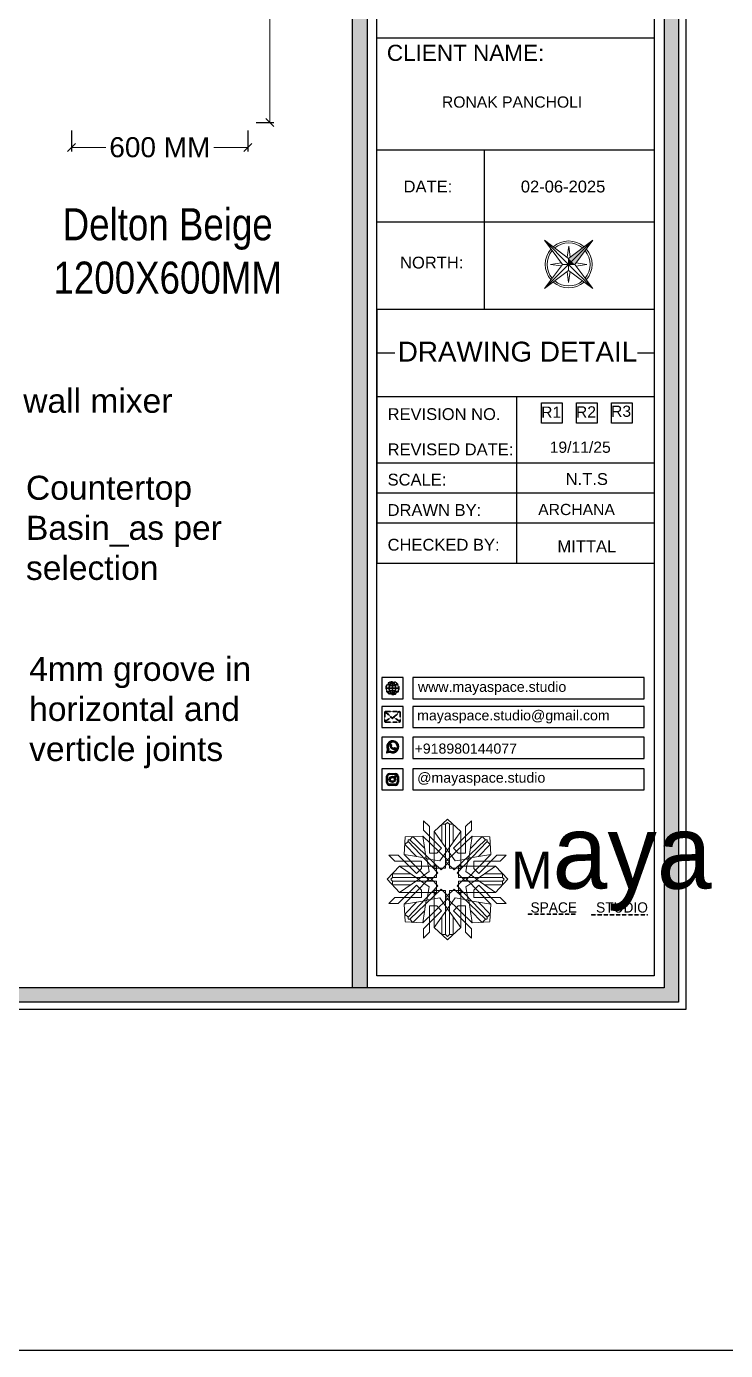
# Model space of a CAD drawing. Header units: millimetres. Extents: x 56222 to 3066687, y -650199 to -121287.
# Drawn here: x 149274.4 to 149361.6, y -184752.7 to -184587.4 of the extents above; entities that cross this region are included whole.
import ezdxf
from ezdxf.enums import TextEntityAlignment as Align

# ---------------------------------------------------------------- set-up
doc = ezdxf.new("R2010")
doc.units = ezdxf.units.MM
doc.header["$MEASUREMENT"] = 0
doc.header["$PDMODE"] = 35
doc.linetypes.add('DASHEDX2', pattern=[1.5, 1, -0.5])
doc.layers.get('Defpoints').update_dxf_attribs({"color": 220})
for name, color, linetype, lineweight in [('dim05', 1, 'Continuous', 13), ('Dimension', 10, 'DASHEDX2', 20), ('FIRST FLOOR ( TEXT )', 7, 'Continuous', 9), ('LABALLING', 1, 'Continuous', 25), ('NAME PLATE', 7, 'Continuous', 25), ('title block', 7, 'Continuous', 9), ('wall', 7, 'Continuous', 30), ('XX~SLAB ( BEAM )~ ( DIM )', 7, 'Continuous', 9)]:
    doc.layers.add(name, color=color, linetype=linetype, lineweight=lineweight)
doc.styles.add('Arial', font='arial.ttf')
doc.styles.add('KATHA', font='swissc.ttf')
doc.styles.get("Standard").update_dxf_attribs({"font": 'arial.ttf', "height": 6})
doc.dimstyles.new('ISO-25', dxfattribs={"dimtxt": 2.5, "dimasz": 1, "dimexe": 0.5, "dimexo": 1, "dimtad": 0, "dimdec": 1, "dimlunit": 4, "dimtxsty": 'Standard', "dimblk": 'OBLIQUE', "dimcen": 2.5, "dimclrd": 1, "dimclre": 1, "dimclrt": 5, "dimadec": 0, "dimazin": 0, "dimtfac": 1, "dimtdec": 1, "dimtmove": 0, "dimatfit": 3, "dimfxl": 1, "dimlwd": -1, "dimarcsym": 0})

# ---------------------------------------------------------------- blocks, each defined once
blk = doc.blocks.new('FSFSF')
at = {"color": 42, "lineweight": 5, "true_color": 0xe0ac11}
for p, q in [((28600.03, 143.51), (28600.03, 140.16)), ((28602.15, 141.41), (28600.03, 143.51)), ((28602.15, 141.41), (28602.15, 131.95)), ((28603.86, 139.69), (28608.58, 144.08)), ((28607.9, 142.22), (28606.58, 142.22)), ((28606.58, 142.22), (28606.58, 135.84)), ((28607.9, 142.22), (28608.58, 142.85)), ((28607.9, 142.22), (28607.9, 126.58)), ((28613.31, 139.69), (28608.58, 144.08)), ((28609.27, 142.22), (28608.59, 142.85)), ((28609.27, 142.22), (28609.27, 126.58)), ((28609.27, 142.22), (28610.59, 142.22)), ((28610.59, 142.22), (28610.59, 135.84)), ((28615.02, 141.41), (28617.14, 143.51)), ((28615.02, 141.41), (28615.02, 131.95)), ((28617.14, 143.51), (28617.14, 140.16)), ((28593.19, 131.45), (28593.54, 137.71)), ((28599.8, 138.06), (28593.54, 137.71)), ((28595.12, 136.69), (28594.53, 136.69)), ((28594.56, 136.12), (28594.56, 136.71)), ((28596.24, 137.86), (28595.12, 136.69)), ((28606.27, 126.08), (28595.12, 136.69)), ((28596.24, 137.86), (28600.47, 133.65)), ((28601.03, 130), (28599.8, 138.06)), ((28599.8, 138.05), (28608.58, 129.56)), ((28606.47, 133.76), (28600.03, 140.16)), ((28603.86, 126.58), (28603.86, 139.69)), ((28603.86, 139.69), (28608.58, 133.02)), ((28613.31, 139.69), (28608.59, 133.02)), ((28617.37, 138.05), (28608.59, 129.56)), ((28610.7, 133.76), (28617.14, 140.16)), ((28610.9, 126.08), (28622.05, 136.69)), ((28613.31, 126.58), (28613.31, 139.69)), ((28616.14, 130), (28617.37, 138.06)), ((28620.93, 137.86), (28616.7, 133.65)), ((28617.37, 138.06), (28623.63, 137.71)), ((28620.93, 137.86), (28622.05, 136.69)), ((28622.05, 136.69), (28622.64, 136.69)), ((28622.62, 136.12), (28622.62, 136.71)), ((28624, 131.45), (28623.65, 137.71)), ((28593.39, 135), (28594.56, 136.12)), ((28593.39, 135), (28597.6, 130.78)), ((28605.17, 124.98), (28594.56, 136.12)), ((28604.75, 131.95), (28602.15, 131.95)), ((28606.47, 133.76), (28604.75, 131.95)), ((28605.86, 129.18), (28608.58, 133.02)), ((28611.31, 129.18), (28608.59, 133.02)), ((28610.7, 133.76), (28612.42, 131.95)), ((28612.02, 124.98), (28622.62, 136.12)), ((28612.42, 131.95), (28615.02, 131.95)), ((28623.8, 135), (28619.59, 130.78)), ((28623.8, 135), (28622.62, 136.12)), ((28591.56, 127.39), (28587.17, 122.66)), ((28587.73, 131.22), (28591.08, 131.22)), ((28589.84, 129.1), (28587.73, 131.22)), ((28589.84, 129.1), (28599.29, 129.1)), ((28597.49, 124.78), (28591.08, 131.22)), ((28604.66, 127.39), (28591.56, 127.39)), ((28591.56, 127.39), (28598.23, 122.67)), ((28593.19, 131.45), (28601.69, 122.67)), ((28601.25, 130.22), (28593.19, 131.45)), ((28599.29, 126.5), (28599.29, 129.1)), ((28605.86, 129.18), (28601.03, 130)), ((28602.07, 125.39), (28601.25, 130.22)), ((28603.68, 126.54), (28603.68, 127.39)), ((28604.71, 127.57), (28603.86, 127.57)), ((28604.66, 123.35), (28604.66, 127.39)), ((28604.7, 126.58), (28604.71, 127.57)), ((28606.27, 126.08), (28608.58, 128.27)), ((28607.9, 128.92), (28608.58, 129.56)), ((28607.9, 128.92), (28608.58, 128.27)), ((28609.27, 128.92), (28608.59, 129.56)), ((28609.27, 128.92), (28608.59, 128.27)), ((28610.9, 126.08), (28608.59, 128.27)), ((28611.31, 129.18), (28616.14, 130)), ((28612.46, 126.58), (28612.46, 127.57)), ((28612.46, 127.57), (28613.31, 127.57)), ((28612.52, 123.35), (28612.52, 127.39)), ((28612.52, 127.39), (28625.63, 127.39)), ((28613.51, 126.54), (28613.51, 127.39)), ((28615.12, 125.39), (28615.94, 130.22)), ((28623.99, 131.45), (28615.5, 122.67)), ((28615.94, 130.22), (28624, 131.45)), ((28627.34, 129.1), (28617.89, 129.1)), ((28617.89, 126.5), (28617.89, 129.1)), ((28625.63, 127.39), (28618.96, 122.67)), ((28619.7, 124.78), (28626.1, 131.22)), ((28625.63, 127.39), (28630.02, 122.66)), ((28629.45, 131.22), (28626.1, 131.22)), ((28627.34, 129.1), (28629.45, 131.22)), ((28591.56, 117.94), (28587.17, 122.66)), ((28589.03, 123.35), (28588.4, 122.67)), ((28589.03, 121.98), (28588.4, 122.65)), ((28589.03, 123.35), (28589.03, 124.67)), ((28589.03, 124.67), (28595.4, 124.67)), ((28589.03, 123.35), (28604.66, 123.35)), ((28591.56, 117.94), (28598.23, 122.65)), ((28593.19, 113.88), (28601.69, 122.65)), ((28597.49, 124.78), (28599.29, 126.5)), ((28602.07, 125.39), (28598.23, 122.67)), ((28602.07, 119.94), (28598.23, 122.65)), ((28602.33, 123.35), (28601.69, 122.67)), ((28602.33, 121.98), (28601.69, 122.65)), ((28602.33, 123.35), (28602.97, 122.67)), ((28602.33, 121.98), (28602.97, 122.65)), ((28605.17, 124.98), (28602.97, 122.67)), ((28605.17, 120.35), (28602.97, 122.65)), ((28604.66, 126.54), (28603.68, 126.54)), ((28607.9, 126.58), (28603.86, 126.58)), ((28609.27, 126.58), (28613.31, 126.58)), ((28612.02, 124.98), (28614.21, 122.67)), ((28612.02, 120.35), (28614.21, 122.65)), ((28612.52, 126.54), (28613.51, 126.54)), ((28628.16, 123.35), (28612.52, 123.35)), ((28614.85, 123.35), (28614.21, 122.67)), ((28614.85, 121.98), (28614.21, 122.65)), ((28614.85, 123.35), (28615.5, 122.67)), ((28614.85, 121.98), (28615.5, 122.65)), ((28615.12, 125.39), (28618.96, 122.67)), ((28615.12, 119.94), (28618.96, 122.65)), ((28623.99, 113.88), (28615.5, 122.65)), ((28619.7, 124.78), (28617.89, 126.5)), ((28625.63, 117.94), (28618.96, 122.65)), ((28628.16, 124.67), (28621.78, 124.67)), ((28625.63, 117.94), (28630.02, 122.66)), ((28628.16, 123.35), (28628.16, 124.67)), ((28628.16, 123.35), (28628.78, 122.67)), ((28628.16, 121.98), (28628.78, 122.65)), ((28589.03, 121.98), (28604.66, 121.98)), ((28589.03, 121.98), (28589.03, 120.66)), ((28589.03, 120.66), (28595.4, 120.66)), ((28597.49, 120.54), (28591.08, 114.11)), ((28604.66, 117.94), (28591.56, 117.94)), ((28605.17, 120.35), (28594.56, 109.2)), ((28606.27, 119.15), (28595.12, 108.54)), ((28597.49, 120.54), (28599.29, 118.83)), ((28599.29, 118.83), (28599.29, 116.23)), ((28602.07, 119.94), (28601.25, 115.1)), ((28604.66, 118.78), (28603.68, 118.78)), ((28603.68, 118.78), (28603.68, 117.94)), ((28607.9, 118.65), (28603.86, 118.65)), ((28603.86, 118.65), (28603.86, 105.54)), ((28604.66, 121.98), (28604.66, 117.94)), ((28604.7, 118.65), (28604.71, 117.66)), ((28606.27, 119.15), (28608.58, 116.96)), ((28607.9, 103.01), (28607.9, 118.65)), ((28610.9, 119.15), (28608.59, 116.96)), ((28609.27, 118.65), (28613.31, 118.65)), ((28609.27, 103.01), (28609.27, 118.65)), ((28610.9, 119.15), (28622.05, 108.54)), ((28612.02, 120.35), (28622.62, 109.2)), ((28612.46, 118.65), (28612.46, 117.66)), ((28612.52, 121.98), (28612.52, 117.94)), ((28628.16, 121.98), (28612.52, 121.98)), ((28612.52, 118.78), (28613.51, 118.78)), ((28612.52, 117.94), (28625.63, 117.94)), ((28613.31, 118.65), (28613.31, 105.54)), ((28613.51, 118.78), (28613.51, 117.94)), ((28615.12, 119.94), (28615.94, 115.1)), ((28619.7, 120.54), (28617.89, 118.83)), ((28617.89, 118.83), (28617.89, 116.23)), ((28619.7, 120.54), (28626.1, 114.11)), ((28628.16, 120.66), (28621.78, 120.66)), ((28628.16, 121.98), (28628.16, 120.66)), ((28589.84, 116.23), (28587.73, 114.11)), ((28587.73, 114.11), (28591.08, 114.11)), ((28589.84, 116.23), (28599.29, 116.23)), ((28601.25, 115.1), (28593.19, 113.87)), ((28593.19, 113.87), (28593.54, 107.62)), ((28593.39, 110.32), (28597.6, 114.55)), ((28599.8, 107.17), (28608.58, 115.67)), ((28601.03, 115.23), (28599.8, 107.17)), ((28605.86, 116.05), (28601.03, 115.23)), ((28602.15, 103.82), (28602.15, 113.27)), ((28604.75, 113.27), (28602.15, 113.27)), ((28604.71, 117.66), (28603.86, 117.66)), ((28606.47, 111.47), (28604.75, 113.27)), ((28605.86, 116.05), (28608.58, 112.21)), ((28607.9, 116.31), (28608.58, 116.96)), ((28607.9, 116.31), (28608.58, 115.67)), ((28609.27, 116.31), (28608.59, 116.96)), ((28609.27, 116.31), (28608.59, 115.67)), ((28611.31, 116.05), (28608.59, 112.21)), ((28617.37, 107.17), (28608.59, 115.67)), ((28610.7, 111.47), (28612.42, 113.27)), ((28611.31, 116.05), (28616.14, 115.23)), ((28612.42, 113.27), (28615.02, 113.27)), ((28612.46, 117.66), (28613.31, 117.66)), ((28615.02, 103.82), (28615.02, 113.27)), ((28615.94, 115.1), (28624, 113.87)), ((28616.14, 115.23), (28617.37, 107.17)), ((28627.34, 116.23), (28617.89, 116.23)), ((28623.8, 110.32), (28619.59, 114.55)), ((28624, 113.87), (28623.65, 107.62)), ((28629.45, 114.11), (28626.1, 114.11)), ((28627.34, 116.23), (28629.45, 114.11)), ((28593.39, 110.32), (28594.56, 109.2)), ((28595.12, 108.54), (28594.53, 108.54)), ((28594.56, 109.2), (28594.56, 108.61)), ((28596.24, 107.37), (28595.12, 108.54)), ((28596.24, 107.37), (28600.47, 111.58)), ((28606.47, 111.47), (28600.03, 105.07)), ((28603.86, 105.54), (28608.58, 112.21)), ((28606.58, 103.01), (28606.58, 109.38)), ((28613.31, 105.54), (28608.59, 112.21)), ((28610.59, 103.01), (28610.59, 109.38)), ((28610.7, 111.47), (28617.14, 105.07)), ((28620.93, 107.37), (28616.7, 111.58)), ((28620.93, 107.37), (28622.05, 108.54)), ((28622.05, 108.54), (28622.64, 108.54)), ((28623.8, 110.32), (28622.62, 109.2)), ((28622.62, 109.2), (28622.62, 108.61)), ((28599.8, 107.17), (28593.54, 107.52)), ((28600.03, 101.71), (28600.03, 105.07)), ((28602.15, 103.82), (28600.03, 101.71)), ((28603.86, 105.54), (28608.58, 101.15)), ((28613.31, 105.54), (28608.58, 101.15)), ((28615.02, 103.82), (28617.14, 101.71)), ((28617.14, 101.71), (28617.14, 105.07)), ((28617.37, 107.17), (28623.63, 107.52)), ((28607.9, 103.01), (28606.58, 103.01)), ((28607.9, 103.01), (28608.58, 102.38)), ((28609.27, 103.01), (28608.59, 102.38)), ((28609.27, 103.01), (28610.59, 103.01))]:
    blk.add_line(p, q, dxfattribs=at)
blk = doc.blocks.new('hgwg')
at = {"layer": 'Dimension', "true_color": 0xd39e00}
h = blk.add_hatch(color=42, dxfattribs=at)
h.dxf.hatch_style = 1
h.paths.add_polyline_path([(27505.71, 45.05), (27494.27, 45.05), (27494.27, 44.9), (27505.71, 44.9)])
h = blk.add_hatch(color=42, dxfattribs=at)
h.dxf.hatch_style = 1
h.paths.add_polyline_path([(27523.3, 44.9), (27509.68, 44.9), (27509.68, 44.75), (27523.3, 44.75)])
at = {"layer": 'Dimension', "color": 42, "true_color": 0xd39e00}
for p, q in [((27494.27, 45.05), (27505.71, 45.05)), ((27494.27, 44.9), (27494.27, 45.05)), ((27494.27, 44.9), (27505.71, 44.9)), ((27505.71, 45.05), (27505.71, 44.9)), ((27509.68, 44.9), (27523.3, 44.9)), ((27509.68, 44.9), (27509.68, 44.75)), ((27509.68, 44.75), (27523.3, 44.75)), ((27523.3, 44.75), (27523.3, 44.9))]:
    blk.add_line(p, q, dxfattribs=at)
at = {"layer": 'Dimension', "color": 42, "true_color": 0xd39e00, "attachment_point": 1}
for s, width, insert, char_height in [('{\\fCinzel|b0|i0|c0|p2;\\H1.5x;M\\fAmsterdam One|b0|i0|c0|p2;\\H2x;aya}', 85.3277, (27490.17, 69.17), 6), ('{\\fCinzel|b0|i0|c0|p2;SPACE     STUDIO}', 66.129, (27494.83, 47.86), 2.5)]:
    blk.add_mtext_dynamic_manual_height_columns(s, width=width, gutter_width=30, heights=[0], dxfattribs=dict(at, insert=insert, char_height=char_height))
blk = doc.blocks.new('QEGW4TG')
at = {"layer": 'Dimension', "true_color": 0x000000}
h = blk.add_hatch(color=18, dxfattribs=at)
h.dxf.hatch_style = 1
h.paths.add_polyline_path([(2.69, 1.93, 0.170513), (2.95, 1.97, 0.190337), (3.11, 2.18, 0.316231), (3.07, 2.28), (2.79, 2.37, 0.273721), (2.69, 2.34, 0.040749), (2.63, 2.27, -0.441282), (2.53, 2.25, -0.11828), (2.06, 2.64, -0.441282), (2.07, 2.74, 0.040749), (2.13, 2.81, 0.290083), (2.14, 2.92), (2.01, 3.18, 0.316231), (1.91, 3.2, 0.190337), (1.73, 3, 0.170513), (1.72, 2.74, 0.252784)], flags=0)
h.paths.add_polyline_path([(1.19, 1.98), (1.03, 1.3, 0.550912), (1.11, 1.23), (1.75, 1.39, 6.344125)])
h.paths.add_polyline_path([(1.81, 1.7), (1.4, 1.6), (1.5, 2.03, -9.071339)], flags=16)
h.paths.add_polyline_path([(3.11, 2.16, -0.17811), (2.95, 1.97, -0.170513), (2.69, 1.93, -0.252784), (1.72, 2.74, -0.170513), (1.73, 3, -0.17811), (1.89, 3.19, -0.370089), (2.01, 3.18), (2.14, 2.92, -0.307185), (2.13, 2.8, -0.041087), (2.06, 2.73, 0.321676), (2.05, 2.65, 0.126524), (2.55, 2.24, 0.312216), (2.62, 2.26, -0.041087), (2.68, 2.34, -0.290673), (2.79, 2.37), (3.07, 2.28, -0.370089)], flags=0)
h = blk.add_hatch(color=18, dxfattribs=at)
h.dxf.hatch_style = 1
h.paths.add_polyline_path([(2.79, 2.37, 0.273721), (2.69, 2.34, 0.040749), (2.63, 2.27, -0.441282), (2.53, 2.25, -0.11828), (2.06, 2.64, -0.441282), (2.07, 2.74, 0.040749), (2.13, 2.81, 0.290083), (2.14, 2.92), (2.01, 3.18, 0.316231), (1.91, 3.2, 0.190337), (1.73, 3, 0.170513), (1.72, 2.74, 0.252784), (2.69, 1.93, 0.170513), (2.95, 1.97, 0.190337), (3.11, 2.18, 0.316231), (3.07, 2.28)])
for p, q in [((2.01, 3.18), (2.14, 2.92)), ((1.19, 1.98), (1.03, 1.3)), ((1.1, 1.23), (1.75, 1.39)), ((1.5, 2.03), (1.4, 1.6)), ((1.4, 1.6), (1.81, 1.7)), ((3.07, 2.28), (2.8, 2.36))]:
    blk.add_line(p, q)
blk.add_lwpolyline([(0, 0), (4.68, 0), (4.68, 4.68), (0, 4.68)], close=True)
for centre, radius, start, end in [((2.39, 2.56), 1.34, 241.4727, 205.6422), ((2.39, 2.56), 1.04, 235.9962, 210.8333), ((2.09, 2.87), 0.39, 159.7007, 198.4072), ((2.07, 2.87), 0.364, 118.9685, 159.3648), ((1.94, 3.12), 0.0896, 41.8985, 123.1344), ((1.09, 1.29), 0.0598, 164.8483, 282.1458), ((2.96, 3.23), 1.33, 201.4218, 258.1669), ((2.11, 2.68), 0.066, 135.9932, 224.8892), ((1.67, 3.16), 0.586, 312.4617, 321.8728), ((3.12, 3.42), 1.31, 216.5455, 243.5279), ((2.05, 2.87), 0.104, 320.3924, 28.6971), ((2.57, 2.3), 0.066, 234.2482, 323.1441), ((3.11, 1.94), 0.586, 137.2645, 146.6756), ((2.76, 2.27), 0.104, 70.4402, 138.745), ((2.75, 2.31), 0.39, 260.7301, 299.4366), ((2.76, 2.29), 0.364, 299.7725, 340.1688), ((3.03, 2.2), 0.0896, 336.0029, 57.2388)]:
    blk.add_arc(centre, radius, start, end)
blk = doc.blocks.new('ASGERG')
at = {"layer": 'Dimension', "true_color": 0x000000}
h = blk.add_hatch(color=18, dxfattribs=at)
h.dxf.hatch_style = 1
h.paths.add_polyline_path([(0.99, 1.7, 0.353872), (1.69, 1.03), (2.96, 1.03, 0.353872), (3.66, 1.7), (3.66, 2.99, 0.353872), (2.96, 3.67), (1.69, 3.67, 0.353872), (0.99, 2.99)])
h.paths.add_polyline_path([(1.27, 2.97, -0.353872), (1.72, 3.4), (2.94, 3.4, -0.353872), (3.38, 2.97), (3.38, 1.72, -0.353872), (2.94, 1.3), (1.72, 1.3, -0.353872), (1.27, 1.72)], flags=16)
h.paths.add_polyline_path([(3.02, 2.35, -1), (1.64, 2.35, -1)], flags=0)
h.paths.add_polyline_path([(2.74, 2.35, -1), (1.92, 2.35, -1)], flags=0)
h.paths.add_polyline_path([(2.86, 3.02, -1), (3.19, 3.02, -1)], flags=0)
h.paths.add_polyline_path([(1.64, 2.35, 1), (3.02, 2.35, 1)], flags=0)
h = blk.add_hatch(color=18, dxfattribs=at)
h.dxf.hatch_style = 1
h.paths.add_polyline_path([(1.64, 2.35, 1), (3.02, 2.35, 1)])
h.paths.add_polyline_path([(2.74, 2.35, -1), (1.92, 2.35, -1)], flags=16)
h = blk.add_hatch(color=18, dxfattribs=at)
h.dxf.hatch_style = 1
h.paths.add_polyline_path([(3.19, 3.02, 1), (2.86, 3.02, 1)])
for p, q in [((0.99, 2.99), (0.99, 1.7)), ((1.27, 2.97), (1.27, 1.72)), ((1.69, 3.67), (2.96, 3.67)), ((2.94, 3.4), (1.72, 3.4)), ((3.38, 2.97), (3.38, 1.72)), ((3.66, 2.99), (3.66, 1.7)), ((1.69, 1.03), (2.96, 1.03)), ((2.94, 1.3), (1.72, 1.3))]:
    blk.add_line(p, q)
blk.add_lwpolyline([(0, 0), (4.68, 0), (4.68, 4.68), (0, 4.68)], close=True)
for centre, radius in [((2.33, 2.35), 0.694), ((3.02, 3.02), 0.168), ((2.33, 2.35), 0.414)]:
    blk.add_circle(centre, radius)
for centre, radius, start, end in [((1.76, 2.89), 0.778, 94.8631, 172.8127), ((1.76, 2.91), 0.491, 94.8631, 172.8127), ((2.9, 2.91), 0.491, 7.1873, 85.1369), ((2.89, 2.89), 0.778, 7.1873, 85.1369), ((1.76, 1.8), 0.778, 187.1873, 265.1369), ((1.76, 1.78), 0.491, 187.1873, 265.1369), ((2.9, 1.78), 0.491, 274.8631, 352.8127), ((2.89, 1.8), 0.778, 274.8631, 352.8127)]:
    blk.add_arc(centre, radius, start, end)
blk = doc.blocks.new('ETYETE')
at = {"layer": 'Dimension', "true_color": 0x000000}
h = blk.add_hatch(color=18, dxfattribs=at)
h.dxf.hatch_style = 1
h.paths.add_polyline_path([(3.76, 1.14, 0.414214), (4.12, 1.5), (4.12, 3.29, 0.414214), (3.76, 3.65), (0.92, 3.65, 0.414214), (0.56, 3.29), (0.56, 1.5, 0.414214), (0.92, 1.14)])
h.paths.add_polyline_path([(2.61, 2.22), (3.92, 1.34, -0.198912), (3.76, 1.28), (0.92, 1.28, -0.198912), (0.76, 1.34), (2.08, 2.22), (2.34, 1.98)], flags=16)
h.paths.add_polyline_path([(2.34, 2.16), (0.89, 3.51, -0.028783), (0.92, 3.52), (3.76, 3.52, -0.028783), (3.79, 3.51)], flags=16)
h.paths.add_polyline_path([(2.71, 2.32), (3.92, 3.45, -0.202482), (3.99, 3.29), (3.99, 1.5, -0.043076), (3.98, 1.46)], flags=16)
h.paths.add_polyline_path([(1.98, 2.32), (0.7, 1.46, -0.043076), (0.7, 1.5), (0.7, 3.29, -0.202482), (0.76, 3.45)], flags=16)
blk.add_lwpolyline([(0, 0), (4.68, 0), (4.68, 4.68), (0, 4.68)], close=True)
at = {"layer": 'Dimension', "color": 18, "true_color": 0x000000}
for p, q in [((0.56, 3.29), (0.56, 1.5)), ((0.7, 3.29), (0.7, 1.5)), ((0.76, 3.45), (1.98, 2.32)), ((0.89, 3.51), (2.34, 2.16)), ((0.92, 3.65), (3.76, 3.65)), ((0.92, 3.52), (3.76, 3.52)), ((2.34, 2.16), (3.79, 3.51)), ((2.71, 2.32), (3.92, 3.45)), ((3.99, 3.29), (3.99, 1.5)), ((4.12, 3.29), (4.12, 1.5)), ((0.7, 1.46), (1.98, 2.32)), ((0.76, 1.34), (2.08, 2.22)), ((0.92, 1.28), (3.76, 1.28)), ((0.92, 1.14), (3.76, 1.14)), ((2.08, 2.22), (2.34, 1.98)), ((2.34, 1.98), (2.61, 2.22)), ((3.92, 1.34), (2.61, 2.22)), ((3.98, 1.46), (2.71, 2.32))]:
    blk.add_line(p, q, dxfattribs=at)
for centre, radius, start, end in [((0.92, 3.29), 0.358, 90, 180), ((0.92, 3.29), 0.224, 134.2136, 180), ((0.92, 3.29), 0.224, 90, 96.5948), ((3.76, 3.29), 0.358, 0, 90), ((3.76, 3.29), 0.224, 83.4052, 90), ((3.76, 3.29), 0.224, 0, 45.7864), ((0.92, 1.5), 0.358, 180, 270), ((0.92, 1.5), 0.224, 180, 189.8662), ((0.92, 1.5), 0.224, 225, 270), ((3.76, 1.5), 0.358, 270, 0), ((3.76, 1.5), 0.224, 270, 315), ((3.76, 1.5), 0.224, 350.1338, 0)]:
    blk.add_arc(centre, radius, start, end, dxfattribs=at)
blk = doc.blocks.new('DTGWEGEARG')
at = {"layer": 'Dimension', "true_color": 0x000000}
h = blk.add_hatch(color=18, dxfattribs=at)
h.dxf.hatch_style = 1
h.paths.add_polyline_path([(3.83, 2.34, 1), (0.85, 2.34, 1)])
h.paths.add_polyline_path([(2.51, 1.01, 0.105795), (2.96, 1.58, -0.055205), (3.3, 1.41, -0.169822)], flags=16)
h.paths.add_polyline_path([(2.41, 1.12), (2.41, 1.69, -0.058279), (2.81, 1.63, -0.103353)], flags=16)
h.paths.add_polyline_path([(2.26, 1.13, -0.101741), (1.87, 1.63, -0.057171), (2.26, 1.69)], flags=16)
h.paths.add_polyline_path([(2.17, 1.01, -0.169822), (1.38, 1.41, -0.055205), (1.72, 1.58, 0.105795)], flags=16)
h.paths.add_polyline_path([(3.02, 1.72, 0.081336), (3.13, 2.27), (3.68, 2.27, -0.152069), (3.4, 1.52, 0.05687)], flags=16)
h.paths.add_polyline_path([(2.87, 1.77, 0.061945), (2.41, 1.84), (2.41, 2.27), (2.98, 2.27, -0.081344)], flags=16)
h.paths.add_polyline_path([(2.26, 1.84, 0.060923), (1.8, 1.77, -0.081344), (1.7, 2.27), (2.26, 2.27)], flags=16)
h.paths.add_polyline_path([(1.66, 1.72, 0.05687), (1.28, 1.52, -0.152069), (1, 2.27), (1.55, 2.27, 0.081336)], flags=16)
h.paths.add_polyline_path([(2.41, 2.42), (2.41, 2.83, 0.061945), (2.87, 2.91, -0.080009), (2.98, 2.42)], flags=16)
h.paths.add_polyline_path([(3.13, 2.42, 0.080116), (3.02, 2.96, 0.05687), (3.4, 3.16, 0.028258), (3.3, 3.27, -0.055205), (2.96, 3.1, 0.105795), (2.51, 3.67, -0.36029), (3.68, 2.42)], flags=16)
h.paths.add_polyline_path([(2.26, 2.42), (1.7, 2.42, -0.080009), (1.8, 2.91, 0.060923), (2.26, 2.84)], flags=16)
h.paths.add_polyline_path([(1.55, 2.42), (1, 2.42, -0.150466), (1.28, 3.16, 0.05687), (1.66, 2.96, 0.080116)], flags=16)
h.paths.add_polyline_path([(2.41, 2.98), (2.41, 3.56, -0.103353), (2.81, 3.05, -0.058279)], flags=16)
h.paths.add_polyline_path([(2.26, 2.99, -0.057171), (1.87, 3.05, -0.101741), (2.26, 3.55)], flags=16)
h.paths.add_polyline_path([(1.72, 3.1, -0.055205), (1.38, 3.27, -0.169822), (2.17, 3.67, 0.105795)], flags=16)
blk.add_lwpolyline([(0, 0), (4.68, 0), (4.68, 4.68), (0, 4.68)], close=True)
at = {"layer": 'Dimension', "color": 18, "true_color": 0x000000}
for p, q in [((2.26, 3.55), (2.26, 2.99)), ((2.41, 3.56), (2.41, 2.98)), ((1, 2.42), (1.55, 2.42)), ((1, 2.27), (1.55, 2.27)), ((1.7, 2.42), (2.26, 2.42)), ((1.7, 2.27), (2.26, 2.27)), ((2.26, 2.84), (2.26, 2.42)), ((2.26, 2.27), (2.26, 1.84)), ((2.26, 1.69), (2.26, 1.13)), ((2.41, 2.83), (2.41, 2.42)), ((2.41, 2.42), (2.98, 2.42)), ((2.41, 2.27), (2.98, 2.27)), ((2.41, 2.27), (2.41, 1.84)), ((2.41, 1.69), (2.41, 1.12)), ((3.13, 2.42), (3.68, 2.42)), ((3.13, 2.27), (3.68, 2.27))]:
    blk.add_line(p, q, dxfattribs=at)
blk.add_circle((2.34, 2.34), 1.49, dxfattribs=at)
for centre, radius, start, end in [((2.34, 2.34), 1.34, 142.3819, 176.6093), ((2.34, 4.74), 1.9, 236.1399, 249.1595), ((2.34, 2.34), 1.34, 97.3549, 135.9073), ((2.34, 4.74), 1.75, 236.7417, 249.3811), ((3.28, 2.34), 1.73, 159.0567, 177.3789), ((3.28, 2.34), 1.73, 129.9301, 154.0867), ((3.28, 2.34), 1.58, 130.1073, 153.3446), ((2.34, 4.74), 1.75, 254.3336, 267.422), ((1.4, 2.34), 1.58, 26.6554, 50.2584), ((2.34, 4.74), 1.75, 272.3248, 285.6664), ((2.34, 2.34), 1.34, 3.3907, 82.6451), ((1.4, 2.34), 1.73, 25.9133, 50.0699), ((2.34, 4.74), 1.75, 290.6189, 303.2583), ((2.34, 4.74), 1.9, 290.8405, 303.8601), ((1.4, 2.34), 1.73, 2.6211, 20.9433), ((2.34, 2.34), 1.34, 183.0315, 217.6181), ((2.34, -0.06), 1.9, 110.8405, 123.8601), ((2.34, -0.06), 1.75, 110.6189, 123.2583), ((2.34, 2.34), 1.34, 224.0927, 262.6451), ((3.28, 2.34), 1.73, 182.3435, 200.9433), ((3.28, 2.34), 1.58, 158.8325, 177.1302), ((3.28, 2.34), 1.58, 182.5658, 201.1675), ((3.28, 2.34), 1.73, 205.9133, 230.0699), ((2.34, 4.74), 1.9, 253.6799, 267.6253), ((2.34, -0.06), 1.9, 92.3747, 106.3201), ((2.34, -0.06), 1.75, 92.578, 105.6664), ((3.28, 2.34), 1.58, 206.6554, 229.8927), ((2.34, 4.74), 1.9, 272.1415, 286.3201), ((2.34, -0.06), 1.9, 73.6799, 87.8585), ((2.34, -0.06), 1.75, 74.3336, 87.6752), ((1.4, 2.34), 1.58, 309.7416, 333.3446), ((1.4, 2.34), 1.73, 309.9301, 334.0867), ((2.34, 2.34), 1.34, 277.3549, 315.9073), ((1.4, 2.34), 1.58, 2.8698, 21.1675), ((1.4, 2.34), 1.58, 338.8325, 357.4342), ((2.34, -0.06), 1.75, 56.7417, 69.3811), ((1.4, 2.34), 1.73, 339.0567, 357.6565), ((2.34, -0.06), 1.9, 56.1399, 69.1595), ((2.34, 2.34), 1.34, 322.3819, 356.9685)]:
    blk.add_arc(centre, radius, start, end, dxfattribs=at)
blk = doc.blocks.new('4t')
at = {"transparency": 33554607}
h = blk.add_hatch(color=1, dxfattribs=at)
h.dxf.hatch_style = 1
h.paths.add_polyline_path([(45531.8, -35820.19), (45529.23, -35821.83), (45531.33, -35822.29)])
h = blk.add_hatch(color=1, dxfattribs=at)
h.dxf.hatch_style = 1
h.paths.add_polyline_path([(45531.8, -35820.19), (45531.33, -35822.29), (45533.44, -35822.75)])
h = blk.add_hatch(color=1, dxfattribs=at)
h.dxf.hatch_style = 1
h.paths.add_polyline_path([(45531.33, -35822.29), (45529.23, -35821.83), (45528.09, -35837.01)])
h = blk.add_hatch(color=1, dxfattribs=at)
h.dxf.hatch_style = 1
h.paths.add_polyline_path([(45533.44, -35822.75), (45531.33, -35822.29), (45528.09, -35837.01)])
at = {"layer": 'title block', "color": 7, "lineweight": 9}
for p, q in [((45535.51, -35803.37), (45530.16, -35817.62)), ((45535.51, -35803.37), (45531.8, -35820.19)), ((45534.36, -35818.55), (45535.51, -35803.37)), ((45530.5, -35816.7), (45526.88, -35812.49)), ((45526.88, -35812.49), (45529.18, -35817.55)), ((45530.16, -35817.62), (45514.98, -35816.48)), ((45514.98, -35816.48), (45529.23, -35821.83)), ((45514.98, -35816.48), (45531.8, -35820.19)), ((45531.8, -35820.19), (45528.09, -35837.01)), ((45531.8, -35820.19), (45529.23, -35821.83)), ((45531.8, -35820.19), (45530.16, -35817.62)), ((45534.36, -35818.55), (45531.8, -35820.19)), ((45533.44, -35822.75), (45531.8, -35820.19)), ((45531.8, -35820.19), (45548.62, -35823.9)), ((45548.62, -35823.9), (45534.36, -35818.55)), ((45539.5, -35815.27), (45534.44, -35817.57)), ((45535.28, -35818.89), (45539.5, -35815.27)), ((45528.31, -35821.48), (45524.1, -35825.11)), ((45524.1, -35825.11), (45529.16, -35822.81)), ((45529.23, -35821.83), (45528.09, -35837.01)), ((45528.09, -35837.01), (45533.44, -35822.75)), ((45533.09, -35823.67), (45536.71, -35827.89)), ((45533.44, -35822.75), (45548.62, -35823.9)), ((45536.71, -35827.89), (45534.42, -35822.83))]:
    blk.add_line(p, q, dxfattribs=at)
for radius, start, end in [(11.79, 81.35997, 163.76651), (10.83, 82.42855, 162.69793), (10.83, 352.42855, 72.69793), (11.79, 351.35997, 73.76651), (11.79, 171.35997, 253.76651), (10.83, 172.42855, 252.69793), (11.79, 261.35997, 343.76651), (10.83, 262.42855, 342.69793)]:
    blk.add_arc((45531.8, -35820.19), radius, start, end, dxfattribs=at)
blk = doc.blocks.new('_Oblique')
at = {"layer": 'wall', "color": 0, "lineweight": -2}
blk.add_line((-0.5, -0.5), (0.5, 0.5), dxfattribs=at)
blk = doc.blocks.new('*D1046')
at = {"layer": 'Defpoints', "color": 0, "lineweight": 25, "transparency": 16777216}
for p in [(149302.02, -184553.8), (149302.02, -184599.42), (149304.73, -184599.42)]:
    blk.add_point(p, dxfattribs=at)
at = {"layer": 'dim05', "color": 1, "linetype": 'Continuous', "lineweight": -2, "transparency": 16777216}
for p, q in [((149303.02, -184553.8), (149305.23, -184553.8)), ((149303.02, -184599.42), (149305.23, -184599.42))]:
    blk.add_line(p, q, dxfattribs=at)
at = {"layer": 'dim05', "color": 1, "linetype": 'Continuous', "transparency": 16777216}
for p, q in [((149304.73, -184553.8), (149304.73, -184569.03)), ((149304.73, -184599.42), (149304.73, -184584.19))]:
    blk.add_line(p, q, dxfattribs=at)
at = {"layer": 'dim05', "color": 1, "transparency": 16777216}
for p, rotation in [((149304.73, -184553.8), 90), ((149304.73, -184599.42), 270)]:
    blk.add_blockref('_Oblique', p, dxfattribs=dict(at, rotation=rotation))
at = {"layer": 'dim05', "color": 5, "lineweight": 25, "transparency": 16777216, "insert": (149304.73, -184576.61), "char_height": 2.5, "attachment_point": 5, "rotation": 90, "style": 'Arial'}
blk.add_mtext('1200 MM', dxfattribs=at)
blk = doc.blocks.new('*D1047')
at = {"layer": 'Defpoints', "color": 0, "lineweight": 25, "transparency": 16777216}
for p in [(149280, -184599.42), (149302.02, -184599.42), (149302.02, -184602.51)]:
    blk.add_point(p, dxfattribs=at)
at = {"layer": 'dim05', "color": 1, "linetype": 'Continuous', "lineweight": -2, "transparency": 16777216}
for p, q in [((149280, -184600.42), (149280, -184603.01)), ((149302.02, -184600.42), (149302.02, -184603.01))]:
    blk.add_line(p, q, dxfattribs=at)
at = {"layer": 'dim05', "color": 1, "linetype": 'Continuous', "transparency": 16777216}
for p, q in [((149280, -184602.51), (149284.28, -184602.51)), ((149302.02, -184602.51), (149297.75, -184602.51))]:
    blk.add_line(p, q, dxfattribs=at)
at = {"layer": 'dim05', "color": 1, "transparency": 16777216, "rotation": 180}
blk.add_blockref('_Oblique', (149280, -184602.51), dxfattribs=at)
at = {"layer": 'dim05', "color": 1, "transparency": 16777216}
blk.add_blockref('_Oblique', (149302.02, -184602.51), dxfattribs=at)
at = {"layer": 'dim05', "color": 5, "lineweight": 25, "transparency": 16777216, "insert": (149291.01, -184602.51), "char_height": 2.5, "attachment_point": 5, "style": 'Arial'}
blk.add_mtext('600 MM', dxfattribs=at)

msp = doc.modelspace()

# ---------------------------------------------------------------- hatches: boundary and pattern name
at = {"layer": 'NAME PLATE', "true_color": 0xd39e00}
h = msp.add_hatch(color=42, dxfattribs=at)
h.paths.add_polyline_path([(149097.978, -184527.747), (149097.978, -184709.212), (149355.787, -184709.212), (149355.787, -184527.747)])
h.paths.add_polyline_path([(149099.787, -184529.556), (149353.977, -184529.556), (149353.977, -184707.403), (149099.787, -184707.403)], flags=16)
msp.add_hatch(color=42, dxfattribs=at).paths.add_polyline_path([(149315.076, -184707.403), (149316.886, -184707.403), (149316.886, -184527.747), (149315.076, -184527.747)])

# ---------------------------------------------------------------- linework, layer by layer
at = {"layer": 'NAME PLATE', "color": 42, "true_color": 0xd39e00}
for p, q in [((149352.752, -184588.867), (149318.11, -184588.867)), ((149352.752, -184602.858), (149318.11, -184602.858)), ((149331.514, -184602.858), (149331.514, -184622.746)), ((149352.752, -184611.86), (149318.11, -184611.86)), ((149352.752, -184622.746), (149318.11, -184622.746)), ((149318.11, -184622.746), (149318.11, -184654.41)), ((149352.752, -184622.746), (149352.752, -184654.41)), ((149318.11, -184628.174), (149320.351, -184628.174)), ((149350.658, -184628.174), (149352.752, -184628.174)), ((149318.11, -184633.602), (149352.752, -184633.602)), ((149335.59, -184654.41), (149335.59, -184633.602)), ((149352.752, -184641.925), (149318.11, -184641.925)), ((149352.752, -184645.673), (149318.11, -184645.673)), ((149352.752, -184649.422), (149318.11, -184649.422)), ((149318.11, -184654.41), (149352.752, -184654.41))]:
    msp.add_line(p, q, dxfattribs=at)
for points in [[(149097.073, -184526.842), (149356.691, -184526.842), (149356.691, -184710.117), (149097.073, -184710.117)], [(149097.978, -184527.747), (149355.787, -184527.747), (149355.787, -184709.212), (149097.978, -184709.212)], [(149315.076, -184707.403), (149315.076, -184527.747), (149316.886, -184527.747), (149316.886, -184707.403)], [(149099.787, -184529.556), (149353.977, -184529.556), (149353.977, -184707.403), (149099.787, -184707.403)], [(149318.11, -184705.914), (149318.11, -184531.045), (149352.752, -184531.045), (149352.752, -184705.914)], [(149338.684, -184634.407), (149341.235, -184634.407), (149341.235, -184636.958), (149338.684, -184636.958)], [(149343.054, -184634.407), (149345.605, -184634.407), (149345.605, -184636.958), (149343.054, -184636.958)], [(149347.424, -184634.407), (149349.975, -184634.407), (149349.975, -184636.958), (149347.424, -184636.958)]]:
    msp.add_lwpolyline(points, close=True, dxfattribs=at)
at = {"layer": 'NAME PLATE', "color": 18, "true_color": 0x000000}
for points in [[(149322.596, -184671.342), (149351.483, -184671.342), (149351.483, -184668.702), (149322.596, -184668.702)], [(149322.596, -184674.946), (149351.483, -184674.946), (149351.483, -184672.305), (149322.596, -184672.305)], [(149322.609, -184678.789), (149351.483, -184678.789), (149351.483, -184676.149), (149322.609, -184676.149)], [(149322.596, -184682.725), (149351.483, -184682.725), (149351.483, -184680.085), (149322.596, -184680.085)]]:
    msp.add_lwpolyline(points, close=True, dxfattribs=at)
at = {"layer": 'XX~SLAB ( BEAM )~ ( DIM )', "color": 85, "lineweight": 30, "true_color": 0x58ba48}
msp.add_lwpolyline([(148898.978, -184487.49), (149750.829, -184487.49), (149750.829, -184752.696), (148898.978, -184752.696)], close=True, dxfattribs=at)

# ---------------------------------------------------------------- block references
at = {"layer": 'NAME PLATE', "xscale": 0.2481324708722054, "yscale": 0.2481324708722054, "zscale": 0.2481324708722054, "rotation": 147.4367586490667}
msp.add_blockref('4t', (154080.05, -198188.92), dxfattribs=at)
at = {"layer": 'NAME PLATE', "color": 42, "true_color": 0xd39e00}
for name, p, xscale, yscale, zscale in [('DTGWEGEARG', (149318.735, -184671.342), 0.5644000266635646, 0.5644000266635646, 0.5644000266635646), ('ETYETE', (149318.735, -184674.946), 0.5644000266635646, 0.5644000266635646, 0.5644000266635646), ('QEGW4TG', (149318.749, -184678.789), 0.5644000266635646, 0.5644000266635646, 0.5644000266635646), ('ASGERG', (149318.735, -184682.725), 0.5644000266635646, 0.5644000266635646, 0.5644000266635646), ('FSFSF', (139281.611, -184736.949), 0.3511297678416111, 0.3511297678416111, 0.3511297678416111), ('hgwg', (135248.447, -184721.271), 0.5124181526298264, 0.5124181526298264, 0.5124181526298264)]:
    msp.add_blockref(name, p, dxfattribs=dict(at, xscale=xscale, yscale=yscale, zscale=zscale))

# ---------------------------------------------------------------- texts
at = {"layer": 'FIRST FLOOR ( TEXT )', "color": 1, "insert": (149291.995, -184615.468), "char_height": 4, "attachment_point": 5, "style": 'KATHA'}
msp.add_mtext('Delton Beige\\P1200X600MM', dxfattribs=at)
at = {"layer": 'LABALLING', "lineweight": 5, "ltscale": 4, "insert": (149273.957, -184632.643), "char_height": 3, "attachment_point": 1}
msp.add_mtext('wall mixer', dxfattribs=at)
at = {"layer": 'LABALLING', "lineweight": 5, "ltscale": 4, "char_height": 3}
for s, insert, width, attachment_point in [('\\pxql;Countertop Basin_as per selection', (149304.129, -184643.501), 29.83328, 3), ('4mm groove in horizontal and verticle joints', (149274.695, -184666.108), 34.35798, 1)]:
    msp.add_mtext(s, dxfattribs=dict(at, insert=insert, width=width, attachment_point=attachment_point))
at = {"layer": 'NAME PLATE', "style": 'Arial'}
for s, height, p in [('CLIENT NAME:', 2.00972, (149329.185, -184591.714)), ('RONAK PANCHOLI    ', 1.402, (149336.085, -184597.553)), ('02-06-2025', 1.4767, (149341.363, -184608.137)), ('DATE:', 1.4767, (149324.488, -184608.137)), ('NORTH:', 1.4767, (149324.959, -184617.631)), ('DRAWING DETAIL', 2.48467, (149335.672, -184629.252)), ('REVISION NO.', 1.47666, (149326.502, -184636.545)), ('REVISED DATE: ', 1.47666, (149327.591, -184640.948)), ('19/11/25', 1.402, (149343.505, -184640.641)), ('SCALE:', 1.4767, (149323.121, -184644.724)), ('DRAWN BY:', 1.4767, (149325.297, -184648.519)), ('ARCHANA', 1.402, (149343.047, -184648.414)), ('CHECKED BY:', 1.47666, (149326.445, -184652.851)), ('MITTAL', 1.4767, (149344.33, -184653.047))]:
    msp.add_text(s, height=height, dxfattribs=at).set_placement(p, align=Align.CENTER)
at = {"layer": 'NAME PLATE', "attachment_point": 2, "style": 'Arial'}
for s, insert, char_height, width in [('R3', (149348.602, -184634.747, 0), 1.402, 1.92899), ('R1', (149339.877, -184634.864, 0), 1.402, 1.92899), ('R2', (149344.219, -184634.833, 0), 1.402, 1.92899), ('N.T.S', (149344.33, -184643.174, 0), 1.4767, 2.88203)]:
    msp.add_mtext(s, dxfattribs=dict(at, insert=insert, char_height=char_height, width=width))
at = {"layer": 'NAME PLATE', "color": 18, "true_color": 0x000000, "char_height": 1.26198, "attachment_point": 1}
for s, width, gutter_width, insert in [('www.mayaspace.studio', 19.8048, 16.566, (149323.247, -184669.217, 0)), ('mayaspace.studio@gmail.com', 12.35561, 10.335, (149323.147, -184672.778, 0)), ('+918980144077', 48.18112, 10.335, (149322.82, -184676.929, 0)), ('@mayaspace.studio', 12.35561, 10.335, (149323.147, -184680.557, 0))]:
    msp.add_mtext_dynamic_manual_height_columns(s, width=width, gutter_width=gutter_width, heights=[0], dxfattribs=dict(at, insert=insert))

# ---------------------------------------------------------------- dimensions: what is measured, and where the dimension line sits
at = {"layer": 'dim05', "color": 27, "lineweight": 25, "true_color": 0x7d5120}
dim = msp.add_linear_dim(base=(149304.728, -184599.419), p1=(149302.018, -184553.801), p2=(149302.018, -184599.419), angle=90, text='1200 MM', dimstyle='ISO-25', override={"dimdec": 0, "dimtxsty": 'Arial', "dimtmove": 1}, dxfattribs=at)
dim.commit()
dim.dimension.update_dxf_attribs({"geometry": '*D1046', "text_midpoint": (149304.728, -184576.61)})
dim = msp.add_linear_dim(base=(149302.018, -184602.512), p1=(149280.003, -184599.419), p2=(149302.018, -184599.419), text='600 MM', dimstyle='ISO-25', override={"dimdec": 0, "dimtxsty": 'Arial', "dimtmove": 1}, dxfattribs=at)
dim.commit()
dim.dimension.update_dxf_attribs({"geometry": '*D1047', "text_midpoint": (149291.01, -184602.512)})

doc.saveas('drawing.dxf')
